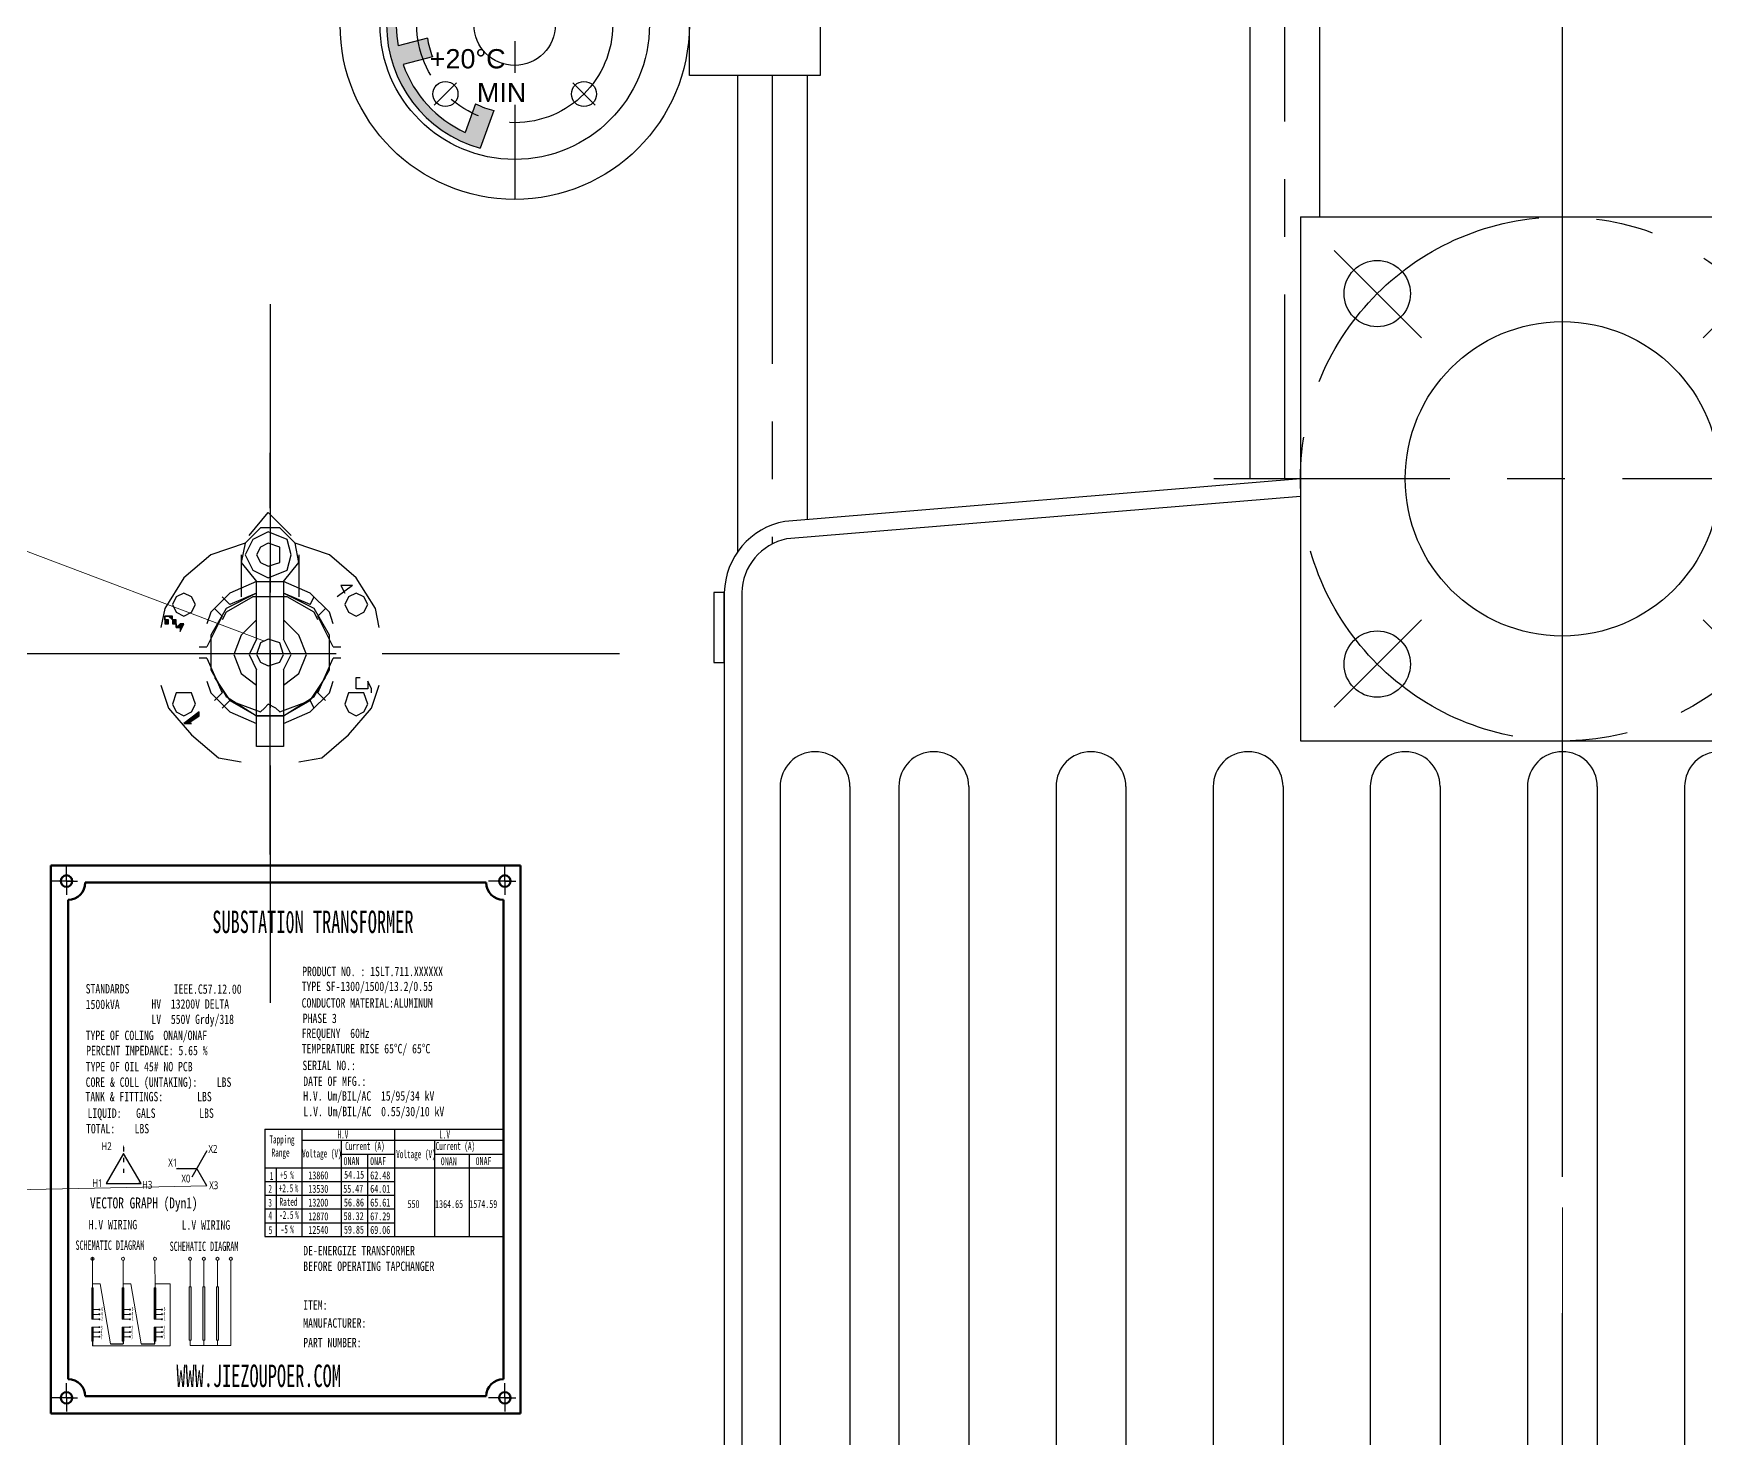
# Model space of a CAD drawing. Header units: millimetres. Extents: x 834 to 15818, y 1166 to 7882.
# Drawn here: x 3032.5 to 3511.3, y 6331 to 6733.2 of the extents above; entities that cross this region are included whole.
import ezdxf

# ---------------------------------------------------------------- set-up
doc = ezdxf.new("R2010")
doc.units = ezdxf.units.MM
doc.header["$LTSCALE"] = 13
for name, pattern in [('4 点画线', [9, 6.25, -1.25, 0.25, -1.25]), ('ACAD_ISO03W100', [1.18, 0.47, -0.71]), ('ACAD_ISO04W100', [30, 24, -3, 0, -3]), ('CENTER', [50.8, 31.75, -6.35, 6.35, -6.35]), ('CENTERX2', [101.6, 63.5, -12.7, 12.7, -12.7]), ('EB_DASHDOT', [39, 30, -3, 3, -3]), ('HIDDEN', [9.525, 6.35, -3.175])]:
    doc.linetypes.add(name, pattern=pattern)
doc.layers.get('0').update_dxf_attribs({"color": 1, "linetype": 'CENTER'})
for name, color, linetype in [('1', 4, 'Continuous'), ('2', 3, 'Continuous'), ('2细线层', 4, 'Continuous'), ('4', 2, 'HIDDEN'), ('HYJ1', 6, 'ACAD_ISO04W100'), ('HYJ3', 4, 'Continuous'), ('粗实线', 4, 'Continuous')]:
    doc.layers.add(name, color=color, linetype=linetype)
for name, color, linetype, lineweight in [('2-0.13', 3, 'Continuous', 13), ('CAXA1', 1, 'EB_DASHDOT', 25), ('标注、文本', 3, 'Continuous', 25), ('铁心', 3, 'Continuous', 0)]:
    doc.layers.add(name, color=color, linetype=linetype, lineweight=lineweight)
doc.styles.add('11', font='')
doc.styles.add('Note Text (ANSI)', font='arial.ttf')
doc.styles.get("Standard").update_dxf_attribs({"font": 'gbenor.shx', "bigfont": 'gbcbig.shx'})
doc.styles.add('宋体', font='', dxfattribs={"width": 0.6})
doc.styles.get('11').set_extended_font_data('FangSong_GB2312')
doc.styles.get('宋体').set_extended_font_data('Microsoft YaHei')
doc.dimstyles.new('丁晓菲', dxfattribs={"dimscale": 15, "dimtxt": 3.5, "dimasz": 2.5, "dimexe": 1.5, "dimexo": 0, "dimgap": 0.5, "dimtad": 1, "dimtoh": 1, "dimtxsty": 'Standard', "dimcen": 2.5, "dimclrd": 3, "dimclre": 3, "dimclrt": 2, "dimadec": 0, "dimazin": 0, "dimtfac": 1, "dimtmove": 0, "dimatfit": 2, "dimfxl": 1.5, "dimarcsym": 0})

# ---------------------------------------------------------------- blocks, each defined once
blk = doc.blocks.new('KG')
at = {"layer": '粗实线'}
h = blk.add_hatch(color=256, dxfattribs=at)
h.dxf.hatch_style = 2
h.paths.add_polyline_path([(108732.08, -179782.13), (108730.98, -179782.13), (108732.08, -179782.13), (108733.17, -179783.23), (108733.17, -179784.33), (108734.27, -179784.33), (108734.27, -179785.43), (108735.37, -179785.43), (108735.37, -179786.52), (108736.46, -179784.33), (108735.37, -179784.33), (108734.27, -179785.43), (108734.27, -179784.33), (108734.27, -179783.23), (108733.17, -179783.23), (108733.17, -179782.13)])
h = blk.add_hatch(color=256, dxfattribs=at)
h.dxf.hatch_style = 2
h.paths.add_polyline_path([(108730.98, -179782.13), (108730.98, -179783.23), (108730.98, -179784.33), (108732.08, -179784.33), (108732.08, -179783.23), (108730.98, -179783.23), (108730.98, -179782.13), (108732.08, -179782.13)])
h = blk.add_hatch(color=256, dxfattribs=at)
h.dxf.hatch_style = 2
h.paths.add_polyline_path([(108736.46, -179812.86), (108737.56, -179812.86), (108740.85, -179810.66), (108740.85, -179809.57)])
at = {"layer": '1', "color": 1, "linetype": 'CENTERX2', "lineweight": -3, "ltscale": 0.1}
for p, q in [((108761.21, -179692.84), (108761.21, -179892.84)), ((108661.21, -179792.84), (108861.21, -179792.84))]:
    blk.add_line(p, q, dxfattribs=at)
at = {"layer": '粗实线'}
for points in [[(108755.12, -179759.09), (108760.6, -179752.51), (108767.19, -179759.09)], [(108764.99, -179772.26), (108769.38, -179766.77), (108768.29, -179761.29), (108763.9, -179756.9), (108758.41, -179756.9), (108754.02, -179761.29), (108752.92, -179766.77), (108757.31, -179772.26)], [(108754.02, -179761.29), (108744.15, -179764.58), (108736.46, -179771.16), (108730.98, -179779.94), (108729.88, -179785.43)], [(108792.43, -179785.43), (108791.33, -179779.94), (108785.84, -179771.16), (108778.16, -179764.58), (108768.29, -179761.29)], [(108752.92, -179764.58), (108752.92, -179776.65)], [(108769.38, -179764.58), (108769.38, -179776.65)], [(108757.31, -179772.26), (108749.63, -179775.55), (108744.15, -179781.04), (108743.05, -179784.33)], [(108757.31, -179788.72), (108757.31, -179772.26), (108764.99, -179772.26), (108764.99, -179788.72)], [(108779.26, -179784.33), (108778.16, -179781.04), (108772.67, -179775.55), (108764.99, -179772.26)], [(108757.31, -179775.55), (108748.53, -179779.94), (108744.15, -179787.62), (108744.15, -179797.5), (108748.53, -179805.18), (108757.31, -179810.66), (108764.99, -179810.66), (108764.99, -179819.44), (108757.31, -179819.44), (108757.31, -179810.66)], [(108774.87, -179783.23), (108773.77, -179781.04), (108766.09, -179776.65), (108756.22, -179776.65), (108748.53, -179781.04), (108747.44, -179783.23)], [(108764.99, -179810.66), (108773.77, -179805.18), (108778.16, -179797.5), (108778.16, -179787.62), (108773.77, -179779.94), (108764.99, -179775.55)], [(108784.74, -179773.36), (108780.36, -179776.65)], [(108784.74, -179773.36), (108781.45, -179773.36), (108782.55, -179775.55)], [(108757.31, -179783.23), (108752.92, -179787.62), (108750.73, -179793.11), (108752.92, -179798.59), (108757.31, -179801.89)], [(108764.99, -179801.89), (108769.38, -179798.59), (108771.58, -179793.11), (108769.38, -179787.62), (108764.99, -179783.23)], [(108757.31, -179788.72), (108755.12, -179793.11), (108757.31, -179797.5)], [(108764.99, -179797.5), (108767.19, -179793.11), (108764.99, -179788.72)], [(108729.88, -179801.89), (108732.08, -179808.47), (108738.66, -179816.15), (108746.34, -179822.73), (108752.92, -179823.83)], [(108743.05, -179800.79), (108744.15, -179804.08), (108749.63, -179809.57), (108757.31, -179812.86)], [(108745.24, -179799.69), (108749.63, -179806.27), (108758.41, -179809.57)], [(108764.99, -179797.5), (108764.99, -179810.66), (108757.31, -179810.66), (108757.31, -179797.5)], [(108763.9, -179809.57), (108772.67, -179806.27), (108777.06, -179799.69)], [(108764.99, -179812.86), (108772.67, -179809.57), (108778.16, -179804.08), (108779.26, -179800.79)], [(108769.38, -179823.83), (108775.97, -179822.73), (108783.65, -179816.15), (108790.23, -179808.47), (108792.43, -179801.89)], [(108790.23, -179804.08), (108790.23, -179802.98), (108789.13, -179800.79), (108789.13, -179801.89), (108789.13, -179802.98), (108788.04, -179802.98), (108786.94, -179802.98), (108785.84, -179802.98), (108785.84, -179801.89), (108785.84, -179800.79), (108785.84, -179799.69), (108786.94, -179799.69)], [(108763.9, -179809.57), (108762.8, -179808.47), (108760.6, -179807.37), (108759.51, -179808.47), (108758.41, -179809.57)], [(108763.9, -179809.57), (108762.8, -179808.47), (108760.6, -179807.37), (108759.51, -179808.47), (108758.41, -179809.57)]]:
    blk.add_lwpolyline(points, dxfattribs=at)
for points in [[(108767.19, -179764.58), (108766.09, -179760.19), (108760.6, -179757.99), (108756.22, -179760.19), (108754.02, -179764.58), (108756.22, -179768.97), (108760.6, -179771.16), (108766.09, -179768.97)], [(108763.9, -179764.58), (108763.9, -179762.38), (108760.6, -179761.29), (108758.41, -179762.38), (108757.31, -179764.58), (108758.41, -179766.77), (108760.6, -179767.87), (108763.9, -179766.77)], [(108739.76, -179778.84), (108738.66, -179776.65), (108736.46, -179775.55), (108734.27, -179776.65), (108733.17, -179778.84), (108734.27, -179781.04), (108736.46, -179782.13), (108738.66, -179781.04)], [(108789.13, -179778.84), (108788.04, -179776.65), (108785.84, -179775.55), (108783.65, -179776.65), (108782.55, -179778.84), (108783.65, -179781.04), (108785.84, -179782.13), (108788.04, -179781.04)], [(108732.08, -179782.13), (108730.98, -179782.13), (108732.08, -179782.13), (108733.17, -179783.23), (108733.17, -179784.33), (108734.27, -179784.33), (108734.27, -179785.43), (108735.37, -179785.43), (108735.37, -179786.52), (108736.46, -179784.33), (108735.37, -179784.33), (108734.27, -179785.43), (108734.27, -179784.33), (108734.27, -179783.23), (108733.17, -179783.23), (108733.17, -179782.13)], [(108730.98, -179782.13), (108730.98, -179783.23), (108730.98, -179784.33), (108732.08, -179784.33), (108732.08, -179783.23), (108730.98, -179783.23), (108730.98, -179782.13), (108732.08, -179782.13)], [(108764.99, -179793.11), (108763.9, -179789.82), (108760.6, -179788.72), (108758.41, -179789.82), (108757.31, -179793.11), (108758.41, -179795.3), (108760.6, -179796.4), (108763.9, -179795.3)], [(108739.76, -179807.37), (108738.66, -179804.08), (108736.46, -179804.08), (108734.27, -179804.08), (108733.17, -179807.37), (108734.27, -179809.57), (108736.46, -179810.66), (108738.66, -179809.57)], [(108789.13, -179807.37), (108788.04, -179804.08), (108785.84, -179804.08), (108783.65, -179804.08), (108782.55, -179807.37), (108783.65, -179809.57), (108785.84, -179810.66), (108788.04, -179809.57)], [(108736.46, -179812.86), (108737.56, -179812.86), (108740.85, -179810.66), (108740.85, -179809.57)], [(108737.56, -179812.86), (108738.66, -179812.86)]]:
    blk.add_lwpolyline(points, close=True, dxfattribs=at)
for points in [[(108747.44, -179776.65), (108747.44, -179776.65), (108749.63, -179778.84), (108749.63, -179778.84)], [(108757.31, -179775.55), (108757.31, -179775.55), (108749.63, -179778.84), (108749.63, -179778.84)], [(108772.67, -179778.84), (108772.67, -179778.84), (108764.99, -179775.55), (108764.99, -179775.55)], [(108772.67, -179778.84), (108772.67, -179778.84), (108773.77, -179776.65), (108773.77, -179776.65)], [(108747.44, -179782.13), (108747.44, -179782.13), (108743.05, -179790.91), (108743.05, -179790.91)], [(108747.44, -179782.13), (108747.44, -179782.13), (108745.24, -179779.94), (108745.24, -179779.94)], [(108777.06, -179779.94), (108777.06, -179779.94), (108774.87, -179782.13), (108774.87, -179782.13)], [(108779.26, -179790.91), (108779.26, -179790.91), (108774.87, -179782.13), (108774.87, -179782.13)], [(108740.85, -179790.91), (108740.85, -179790.91), (108743.05, -179790.91), (108743.05, -179790.91)], [(108779.26, -179790.91), (108779.26, -179790.91), (108781.45, -179790.91), (108781.45, -179790.91)], [(108743.05, -179794.2), (108743.05, -179794.2), (108740.85, -179794.2), (108740.85, -179794.2)], [(108743.05, -179794.2), (108743.05, -179794.2), (108747.44, -179804.08), (108747.44, -179804.08)], [(108774.87, -179804.08), (108774.87, -179804.08), (108779.26, -179794.2), (108779.26, -179794.2)], [(108781.45, -179794.2), (108781.45, -179794.2), (108779.26, -179794.2), (108779.26, -179794.2)], [(108745.24, -179806.27), (108745.24, -179806.27), (108747.44, -179804.08), (108747.44, -179804.08)], [(108749.63, -179806.27), (108749.63, -179806.27), (108747.44, -179808.47), (108747.44, -179808.47)], [(108749.63, -179806.27), (108749.63, -179806.27), (108757.31, -179810.66), (108757.31, -179810.66)], [(108764.99, -179810.66), (108764.99, -179810.66), (108772.67, -179806.27), (108772.67, -179806.27)], [(108773.77, -179808.47), (108773.77, -179808.47), (108772.67, -179806.27), (108772.67, -179806.27)], [(108774.87, -179804.08), (108774.87, -179804.08), (108777.06, -179806.27), (108777.06, -179806.27)]]:
    blk.add_open_spline(points, degree=3, dxfattribs=at)
blk = doc.blocks.new('12584251')
for p, q in [((84533.15, -183664.3), (84508.09, -183639.25)), ((84613.83, -183664.3), (84638.89, -183639.25)), ((84533.15, -183744.99), (84508.09, -183770.04)), ((84613.83, -183744.99), (84638.89, -183770.04))]:
    blk.add_line(p, q)
at = {"layer": '1'}
for p, q in [((84498.49, -183629.64), (84648.49, -183629.64)), ((84498.49, -183629.64), (84498.49, -183779.64)), ((84498.49, -183704.64), (84350.87, -183716.84)), ((84498.49, -183709.69), (84351.36, -183721.81)), ((84333.49, -183737.18), (84333.49, -184411.44)), ((84338.49, -183737.21), (84338.49, -184411.44)), ((84498.49, -183779.64), (84648.49, -183779.64)), ((84349.49, -183792.74), (84349.49, -184411.44)), ((84369.49, -183792.74), (84369.49, -184411.44)), ((84383.49, -183792.74), (84383.49, -184411.44)), ((84403.49, -183792.74), (84403.49, -184411.44)), ((84428.49, -183792.74), (84428.49, -184411.44)), ((84448.49, -183792.74), (84448.49, -184411.44)), ((84473.49, -183792.74), (84473.49, -184411.44)), ((84493.49, -183792.74), (84493.49, -184411.44)), ((84518.49, -183792.74), (84518.49, -184411.44)), ((84538.49, -183792.74), (84538.49, -184411.44)), ((84563.49, -183792.74), (84563.49, -184411.44)), ((84583.49, -183792.74), (84583.49, -184411.44)), ((84608.49, -183792.74), (84608.49, -184411.44))]:
    blk.add_line(p, q, dxfattribs=at)
at = {"layer": '1', "color": 1, "linetype": 'CENTERX2', "lineweight": -3, "ltscale": 0.1}
blk.add_line((84673.29, -183704.64), (84473.69, -183704.64), dxfattribs=at)
at = {"layer": '1'}
blk.add_lwpolyline([(84333.49, -183737.18), (84330.49, -183737.18), (84330.49, -183757.18), (84333.49, -183757.18)], close=True, dxfattribs=at)
at = {"layer": '1', "color": 1, "linetype": 'CENTERX2', "lineweight": -3, "ltscale": 0.1}
blk.add_circle((84573.49, -183704.64), 75, dxfattribs=at)
at = {"layer": '1'}
for centre, radius in [((84520.46, -183651.61), 9.5), ((84573.49, -183704.64), 45), ((84520.46, -183757.68), 9.5)]:
    blk.add_circle(centre, radius, dxfattribs=at)
for centre, radius, start, end in [((84354.63, -183737.64), 21.14, 100.2226, 178.8366), ((84354.68, -183737.66), 16.2, 101.8342, 178.417), ((84359.49, -183792.74), 10, 0, 180), ((84393.49, -183792.74), 10, 0, 180), ((84438.49, -183792.74), 10, 0, 180), ((84483.49, -183792.74), 10, 0, 180), ((84528.49, -183792.74), 10, 0, 180), ((84573.49, -183792.74), 10, 0, 180), ((84618.49, -183792.74), 10, 0, 180)]:
    blk.add_arc(centre, radius, start, end, dxfattribs=at)
at = {"layer": 'CAXA1', "color": 1}
blk.add_line((84573.49, -184411.44), (84573.49, -183579.64), dxfattribs=at)
blk = doc.blocks.new('fgffg')
blk.add_hatch(color=256).paths.add_polyline_path([(26283.31, -83546.9, -0.054749), (26292.71, -83543.48), (26285.61, -83523.98, 0.757864), (26285.61, -83651.96), (26292.71, -83632.46, -0.054749), (26283.31, -83629.04), (26277.93, -83643.83, -0.201943), (26245.7, -83608.66), (26260.9, -83604.58, -0.054749), (26258.31, -83594.93), (26243.11, -83599, -0.342707), (26277.93, -83532.12)])
for p, q in [((26292.71, -83543.48), (26285.61, -83523.98)), ((26283.31, -83546.9), (26277.93, -83532.12)), ((26258.31, -83594.93), (26243.11, -83599)), ((26260.9, -83604.58), (26245.7, -83608.66)), ((26283.31, -83629.04), (26277.93, -83643.83)), ((26292.71, -83632.46), (26285.61, -83651.96))]:
    blk.add_line(p, q)
for radius, start, end in [(66.46, 105.68564, 254.31436), (61.46, 114.66607, 190.33393), (45.8, 103.73251, 116.26749), (45.8, 188.73251, 201.26749), (61.46, 199.66607, 245.33393), (45.8, 243.73251, 256.26749)]:
    blk.add_arc((26303.58, -83587.97), radius, start, end)
blk = doc.blocks.new('A$C6F763E90')
at = {"layer": '1', "color": 1, "linetype": 'CENTERX2', "lineweight": -3, "ltscale": 0.1}
for p, q in [((90.55, 181.1), (90.55, 0)), ((48.82, 132.28), (60.44, 120.66)), ((132.28, 132.28), (120.66, 120.66)), ((0, 90.55), (181.1, 90.55)), ((48.82, 48.82), (60.44, 60.44)), ((132.28, 48.82), (120.66, 60.44))]:
    blk.add_line(p, q, dxfattribs=at)
blk.add_circle((90.55, 90.55), 50.8, dxfattribs=at)
at = {"layer": '2细线层'}
for centre, radius in [((90.55, 90.55), 90.55), ((90.55, 90.55), 69.85), ((54.63, 126.47), 6.5), ((126.47, 126.47), 6.5), ((90.55, 90.55), 21.1), ((54.63, 54.63), 6.5), ((126.47, 54.63), 6.5)]:
    blk.add_circle(centre, radius, dxfattribs=at)
blk.add_blockref('fgffg', (-26213.03, 83678.52), dxfattribs=at)
at = {"layer": '2细线层', "style": 'Note Text (ANSI)'}
for s, p in [('MAX', (64.32, 121.01)), ('+20%%DC', (46.49, 67.91)), ('MIN', (70.94, 50.41))]:
    blk.add_text(s, height=10, dxfattribs=at).set_placement(p)
blk = doc.blocks.new('*D795')
at = {"layer": 'Defpoints', "color": 0, "transparency": 16777216}
for p in [(3470.35, 7145.94), (3470.35, 6902.7), (2156.36, 6194.25)]:
    blk.add_point(p, dxfattribs=at)
at = {"layer": '标注、文本', "color": 3, "lineweight": -2, "transparency": 16777216}
for p, q in [((2156.36, 6194.25), (2156.36, 7168.44)), ((3470.35, 6902.7), (3470.35, 7168.44)), ((2193.86, 7145.94), (3432.85, 7145.94))]:
    blk.add_line(p, q, dxfattribs=at)
at = {"layer": '标注、文本', "color": 3, "transparency": 16777216}
for points in [[(2193.86, 7152.19), (2193.86, 7139.69), (2156.36, 7145.94)], [(3432.85, 7152.19), (3432.85, 7139.69), (3470.35, 7145.94)]]:
    blk.add_solid(points, dxfattribs=at)
at = {"layer": '标注、文本', "color": 2, "transparency": 16777216, "insert": (2813.35, 7179.69), "char_height": 52.5, "attachment_point": 5, "bg_fill": 3, "box_fill_scale": 1.1, "bg_fill_color": 256, "bg_fill_true_color": 13158600, "bg_fill_transparency": 0}
blk.add_mtext('1314', dxfattribs=at)
blk = doc.blocks.new('*D796')
at = {"layer": 'Defpoints', "color": 0, "transparency": 16777216}
for p in [(4781.35, 7239.3), (2156.36, 6194.25), (4781.35, 6193.8)]:
    blk.add_point(p, dxfattribs=at)
at = {"layer": '标注、文本', "color": 3, "lineweight": -2, "transparency": 16777216}
for p, q in [((2156.36, 6194.25), (2156.36, 7261.8)), ((4781.35, 6193.8), (4781.35, 7261.8)), ((2193.86, 7239.3), (4743.85, 7239.3))]:
    blk.add_line(p, q, dxfattribs=at)
at = {"layer": '标注、文本', "color": 3, "transparency": 16777216}
for points in [[(2193.86, 7245.55), (2193.86, 7233.05), (2156.36, 7239.3)], [(4743.85, 7245.55), (4743.85, 7233.05), (4781.35, 7239.3)]]:
    blk.add_solid(points, dxfattribs=at)
at = {"layer": '标注、文本', "color": 2, "transparency": 16777216, "insert": (3468.85, 7273.05), "char_height": 52.5, "attachment_point": 5, "bg_fill": 3, "box_fill_scale": 1.1, "bg_fill_color": 256, "bg_fill_true_color": 13158600, "bg_fill_transparency": 0}
blk.add_mtext('2625', dxfattribs=at)
blk = doc.blocks.new('*D816')
at = {"layer": 'Defpoints', "color": 0, "transparency": 16777216}
for p in [(3470.35, 7063.34), (3470.35, 6530.7), (2539.81, 6522.44)]:
    blk.add_point(p, dxfattribs=at)
at = {"layer": '标注、文本', "color": 3, "lineweight": -2, "transparency": 16777216}
for p, q in [((2539.81, 6522.44), (2539.81, 7085.84)), ((3470.35, 6530.7), (3470.35, 7085.84)), ((2577.31, 7063.34), (3432.85, 7063.34))]:
    blk.add_line(p, q, dxfattribs=at)
at = {"layer": '标注、文本', "color": 3, "transparency": 16777216}
for points in [[(2577.31, 7069.59), (2577.31, 7057.09), (2539.81, 7063.34)], [(3432.85, 7069.59), (3432.85, 7057.09), (3470.35, 7063.34)]]:
    blk.add_solid(points, dxfattribs=at)
at = {"layer": '标注、文本', "color": 2, "transparency": 16777216, "insert": (3005.08, 7097.09), "char_height": 52.5, "attachment_point": 5, "bg_fill": 3, "box_fill_scale": 1.1, "bg_fill_color": 256, "bg_fill_true_color": 13158600, "bg_fill_transparency": 0}
blk.add_mtext('930', dxfattribs=at)
blk = doc.blocks.new('*D817')
at = {"layer": 'Defpoints', "color": 0, "transparency": 16777216}
for p in [(4538.85, 7063.34), (3470.35, 6902.7), (4538.85, 6555.72)]:
    blk.add_point(p, dxfattribs=at)
at = {"layer": '标注、文本', "color": 3, "lineweight": -2, "transparency": 16777216}
for p, q in [((3470.35, 6902.7), (3470.35, 7085.84)), ((4538.85, 6555.72), (4538.85, 7085.84)), ((3507.85, 7063.34), (4501.35, 7063.34))]:
    blk.add_line(p, q, dxfattribs=at)
at = {"layer": '标注、文本', "color": 3, "transparency": 16777216}
for points in [[(3507.85, 7069.59), (3507.85, 7057.09), (3470.35, 7063.34)], [(4501.35, 7069.59), (4501.35, 7057.09), (4538.85, 7063.34)]]:
    blk.add_solid(points, dxfattribs=at)
at = {"layer": '标注、文本', "color": 2, "transparency": 16777216, "insert": (4004.6, 7097.09), "char_height": 52.5, "attachment_point": 5, "bg_fill": 3, "box_fill_scale": 1.1, "bg_fill_color": 256, "bg_fill_true_color": 13158600, "bg_fill_transparency": 0}
blk.add_mtext('1070', dxfattribs=at)

msp = doc.modelspace()

# ---------------------------------------------------------------- linework, layer by layer
at = {"layer": '1', "color": 1, "linetype": 'CENTERX2', "lineweight": -3, "ltscale": 0.1}
for p, q in [((3390.803, 6790.587), (3390.803, 6605.705)), ((3244.103, 6721.205), (3244.103, 6587.073)), ((3100.353, 6498.215), (3100.353, 6613.195)), ((3036.716, 6555.705), (3158.36, 6555.705))]:
    msp.add_line(p, q, dxfattribs=at)
at = {"layer": '标注、文本', "color": 1, "linetype": '4 点画线', "lineweight": 18}
msp.add_line((3470.353, 7099.129), (3470.353, 5229.489), dxfattribs=at)
at = {"layer": '粗实线', "ltscale": 8}
for p, q in [((3380.803, 6790.587), (3380.803, 6605.705)), ((3400.803, 6790.587), (3400.803, 6680.705)), ((3234.103, 6721.205), (3234.103, 6584.732)), ((3254.103, 6721.205), (3254.103, 6594.036))]:
    msp.add_line(p, q, dxfattribs=at)
msp.add_lwpolyline([(3220.353, 6750.205), (3257.853, 6750.205), (3257.853, 6721.205), (3220.353, 6721.205)], close=True, dxfattribs=at)

# ---------------------------------------------------------------- block references
at = {"layer": '标注、文本', "xscale": 0.5521811154059313, "yscale": 0.5521811154059313, "zscale": 0.5521811154059313}
msp.add_blockref('A$C6F763E90', (3120.353, 6685.705), dxfattribs=at)
at = {"layer": '标注、文本', "color": 0}
msp.add_blockref('12584251', (-81103.137, 190310.349), dxfattribs=at)
at = {"layer": '标注、文本'}
msp.add_blockref('KG', (-105660.853, 186348.542), dxfattribs=at)

# ---------------------------------------------------------------- next in the draw order: dimensions: what is measured, and where the dimension line sits
at = {"layer": '标注、文本', "color": 0}
dim = msp.add_linear_dim(base=(3470.353, 7145.944), p1=(2156.356, 6194.253), p2=(3470.353, 6902.705), dimstyle='丁晓菲', override={"dimtfill": 1, "dimarcsym": 1}, dxfattribs=at)
dim.commit()
dim.dimension.update_dxf_attribs({"geometry": '*D795', "text_midpoint": (2813.354, 7179.694)})

# ---------------------------------------------------------------- next in the draw order: dimensions: what is measured, and where the dimension line sits
dim = msp.add_linear_dim(base=(4781.353, 7239.3), p1=(2156.356, 6194.253), p2=(4781.353, 6193.796), dimstyle='丁晓菲', override={"dimtfill": 1, "dimarcsym": 1}, dxfattribs=at)
dim.commit()
dim.dimension.update_dxf_attribs({"geometry": '*D796', "text_midpoint": (3468.854, 7273.05)})

# ---------------------------------------------------------------- next in the draw order: hatches: boundary and pattern name
at = {"layer": '铁心'}
h = msp.add_hatch(color=256, dxfattribs=at)
h.dxf.hatch_style = 1
h.paths.add_polyline_path([(3049.664, 6374.12), (3049.238, 6374.12), (3049.664, 6371.629)])
h.paths.add_polyline_path([(3049.238, 6374.12), (3049.664, 6371.629), (3049.238, 6371.629)])
h = msp.add_hatch(color=256, dxfattribs=at)
h.dxf.hatch_style = 1
h.paths.add_polyline_path([(3058.401, 6374.12), (3057.976, 6374.12), (3058.401, 6371.629)])
h.paths.add_polyline_path([(3057.976, 6374.12), (3058.401, 6371.629), (3057.976, 6371.629)])
h = msp.add_hatch(color=256, dxfattribs=at)
h.dxf.hatch_style = 1
h.paths.add_polyline_path([(3067.568, 6374.12), (3067.142, 6374.12), (3067.568, 6371.629)])
h.paths.add_polyline_path([(3067.142, 6374.12), (3067.568, 6371.629), (3067.142, 6371.629)])
h = msp.add_hatch(color=256, dxfattribs=at)
h.dxf.hatch_style = 1
h.paths.add_polyline_path([(3077.677, 6374.369), (3077.118, 6374.369), (3077.118, 6359.141), (3077.677, 6359.141)])
h = msp.add_hatch(color=256, dxfattribs=at)
h.dxf.hatch_style = 1
h.paths.add_polyline_path([(3081.614, 6374.369), (3081.055, 6374.369), (3081.055, 6359.141), (3081.614, 6359.141)])
h = msp.add_hatch(color=256, dxfattribs=at)
h.dxf.hatch_style = 1
h.paths.add_polyline_path([(3085.525, 6374.369), (3084.966, 6374.369), (3084.966, 6359.141), (3085.525, 6359.141)])
h = msp.add_hatch(color=256, dxfattribs=at)
h.dxf.hatch_style = 1
h.paths.add_polyline_path([(3049.664, 6371.629), (3049.238, 6371.629), (3049.664, 6369.139)])
h.paths.add_polyline_path([(3049.238, 6371.629), (3049.664, 6369.139), (3049.238, 6369.139)])
h = msp.add_hatch(color=256, dxfattribs=at)
h.dxf.hatch_style = 1
h.paths.add_polyline_path([(3049.664, 6369.118), (3049.238, 6369.118), (3049.664, 6365.116)])
h.paths.add_polyline_path([(3049.238, 6369.118), (3049.664, 6365.116), (3049.238, 6365.116)])
h = msp.add_hatch(color=256, dxfattribs=at)
h.dxf.hatch_style = 1
h.paths.add_polyline_path([(3049.558, 6369.118), (3049.345, 6369.118), (3049.558, 6365.116)])
h.paths.add_polyline_path([(3049.345, 6369.118), (3049.558, 6365.116), (3049.345, 6365.116)])
h = msp.add_hatch(color=256, dxfattribs=at)
h.dxf.hatch_style = 1
h.paths.add_polyline_path([(3058.401, 6371.629), (3057.976, 6371.629), (3058.401, 6369.139)])
h.paths.add_polyline_path([(3057.976, 6371.629), (3058.401, 6369.139), (3057.976, 6369.139)])
h = msp.add_hatch(color=256, dxfattribs=at)
h.dxf.hatch_style = 1
h.paths.add_polyline_path([(3058.412, 6369.118), (3057.986, 6369.118), (3058.412, 6365.116)])
h.paths.add_polyline_path([(3057.986, 6369.118), (3058.412, 6365.116), (3057.986, 6365.116)])
h = msp.add_hatch(color=256, dxfattribs=at)
h.dxf.hatch_style = 1
h.paths.add_polyline_path([(3058.306, 6369.118), (3058.093, 6369.118), (3058.306, 6365.116)])
h.paths.add_polyline_path([(3058.093, 6369.118), (3058.306, 6365.116), (3058.093, 6365.116)])
h = msp.add_hatch(color=256, dxfattribs=at)
h.dxf.hatch_style = 1
h.paths.add_polyline_path([(3067.557, 6369.118), (3067.132, 6369.118), (3067.557, 6365.116)])
h.paths.add_polyline_path([(3067.132, 6369.118), (3067.557, 6365.116), (3067.132, 6365.116)])
h = msp.add_hatch(color=256, dxfattribs=at)
h.dxf.hatch_style = 1
h.paths.add_polyline_path([(3067.568, 6371.629), (3067.142, 6371.629), (3067.568, 6369.139)])
h.paths.add_polyline_path([(3067.142, 6371.629), (3067.568, 6369.139), (3067.142, 6369.139)])
h = msp.add_hatch(color=256, dxfattribs=at)
h.dxf.hatch_style = 1
h.paths.add_polyline_path([(3067.451, 6369.118), (3067.238, 6369.118), (3067.451, 6365.116)])
h.paths.add_polyline_path([(3067.238, 6369.118), (3067.451, 6365.116), (3067.238, 6365.116)])
h = msp.add_hatch(color=256, dxfattribs=at)
h.dxf.hatch_style = 1
h.paths.add_polyline_path([(3049.664, 6362.881), (3049.238, 6362.881), (3049.664, 6358.88)])
h.paths.add_polyline_path([(3049.238, 6362.881), (3049.664, 6358.88), (3049.238, 6358.88)])
h = msp.add_hatch(color=256, dxfattribs=at)
h.dxf.hatch_style = 1
h.paths.add_polyline_path([(3049.558, 6362.881), (3049.345, 6362.881), (3049.558, 6358.88)])
h.paths.add_polyline_path([(3049.345, 6362.881), (3049.558, 6358.88), (3049.345, 6358.88)])
h = msp.add_hatch(color=256, dxfattribs=at)
h.dxf.hatch_style = 1
h.paths.add_polyline_path([(3058.412, 6362.881), (3057.986, 6362.881), (3058.412, 6358.88)])
h.paths.add_polyline_path([(3057.986, 6362.881), (3058.412, 6358.88), (3057.986, 6358.88)])
h = msp.add_hatch(color=256, dxfattribs=at)
h.dxf.hatch_style = 1
h.paths.add_polyline_path([(3058.306, 6362.881), (3058.093, 6362.881), (3058.306, 6358.88)])
h.paths.add_polyline_path([(3058.093, 6362.881), (3058.306, 6358.88), (3058.093, 6358.88)])
h = msp.add_hatch(color=256, dxfattribs=at)
h.dxf.hatch_style = 1
h.paths.add_polyline_path([(3067.557, 6362.881), (3067.132, 6362.881), (3067.557, 6358.88)])
h.paths.add_polyline_path([(3067.132, 6362.881), (3067.557, 6358.88), (3067.132, 6358.88)])
h = msp.add_hatch(color=256, dxfattribs=at)
h.dxf.hatch_style = 1
h.paths.add_polyline_path([(3067.451, 6362.881), (3067.238, 6362.881), (3067.451, 6358.88)])
h.paths.add_polyline_path([(3067.238, 6362.881), (3067.451, 6358.88), (3067.238, 6358.88)])

# ---------------------------------------------------------------- next in the draw order: linework, layer by layer
at = {"layer": '2'}
msp.add_lwpolyline([(3058.356, 6412.613), (3053.371, 6403.978), (3063.341, 6403.978)], close=True, dxfattribs=at)
for points in [[(3058.356, 6415.063, 0, 0.345, 0), (3058.356, 6414.372, 0.345, 0.345, 0)], [(3058.356, 6412.613, 0, 0.345, 0), (3058.701, 6412.015, 0.345, 0.345, 0)], [(3082.184, 6413.313, 0, 0.345, 0), (3081.839, 6412.715, 0.345, 0.345, 0)], [(3073.549, 6408.328, 0, 0.345, 0), (3074.24, 6408.328, 0.345, 0.345, 0)], [(3053.371, 6403.978, 0, 0.345, 0), (3053.716, 6404.577, 0.345, 0.345, 0)], [(3082.184, 6403.343, 0, 0.345, 0), (3081.839, 6403.941, 0.345, 0.345, 0)]]:
    msp.add_lwpolyline(points, format="xyseb", dxfattribs=at)
at = {"layer": '2', "linetype": 'ACAD_ISO03W100', "ltscale": 0.2}
msp.add_lwpolyline([(3058.356, 6414.372), (3058.356, 6406.857)], dxfattribs=at)
at = {"layer": '2'}
for points in [[(3082.184, 6413.313), (3077.867, 6405.835)], [(3073.549, 6408.328), (3079.306, 6408.328)], [(3082.184, 6403.343), (3079.306, 6408.328)]]:
    msp.add_lwpolyline(points, dxfattribs=at)
at = {"layer": '2', "linetype": 'Continuous'}
msp.add_lwpolyline([(3063.341, 6403.978), (3062.651, 6403.978)], dxfattribs=at)
at = {"layer": '2-0.13'}
for p, q in [((3145.85, 6416.433), (3157.164, 6416.433)), ((3089.065, 6381.985), (3089.065, 6357.619)), ((3089.065, 6357.619), (3077.398, 6357.619))]:
    msp.add_line(p, q, dxfattribs=at)
for centre in [(3049.451, 6382.432), (3058.199, 6382.432), (3067.344, 6382.432), (3077.398, 6382.432), (3081.335, 6382.432), (3085.245, 6382.432), (3089.065, 6382.432)]:
    msp.add_circle(centre, 0.447, dxfattribs=at)
at = {"layer": 'HYJ1', "color": 1, "linetype": 'CENTERX2'}
for p, q in [((3042.022, 6490.573), (3042.022, 6494.733)), ((3167.535, 6490.573), (3167.535, 6494.733)), ((3042.022, 6490.573), (3037.323, 6490.573)), ((3043.662, 6490.573), (3042.022, 6490.573)), ((3042.022, 6490.573), (3045.155, 6490.573)), ((3042.022, 6490.573), (3042.022, 6486.629)), ((3042.022, 6490.573), (3042.022, 6488.933)), ((3167.535, 6490.573), (3162.835, 6490.573)), ((3169.175, 6490.573), (3167.535, 6490.573)), ((3167.535, 6490.573), (3170.667, 6490.573)), ((3167.535, 6490.573), (3167.535, 6486.629)), ((3167.535, 6490.573), (3167.535, 6488.933)), ((3042.022, 6342.648), (3042.022, 6346.808)), ((3167.535, 6342.648), (3167.535, 6346.808)), ((3042.022, 6342.648), (3037.323, 6342.648)), ((3043.662, 6342.648), (3042.022, 6342.648)), ((3042.022, 6342.648), (3045.155, 6342.648)), ((3042.022, 6342.648), (3042.022, 6338.704)), ((3042.022, 6342.648), (3042.022, 6341.008)), ((3167.535, 6342.648), (3162.835, 6342.648)), ((3169.175, 6342.648), (3167.535, 6342.648)), ((3167.535, 6342.648), (3170.667, 6342.648)), ((3167.535, 6342.648), (3167.535, 6338.704)), ((3167.535, 6342.648), (3167.535, 6341.008))]:
    msp.add_line(p, q, dxfattribs=at)
at = {"layer": 'HYJ3', "linetype": 'ByBlock', "lineweight": 50}
for p, q in [((3172.017, 6495.053), (3037.542, 6495.053)), ((3037.542, 6495.053), (3037.542, 6338.161)), ((3172.017, 6338.161), (3172.017, 6495.053)), ((3162.177, 6490.134), (3047.381, 6490.134)), ((3042.462, 6485.214), (3042.462, 6348)), ((3167.097, 6348), (3167.097, 6485.214)), ((3047.381, 6343.08), (3162.177, 6343.08)), ((3172.017, 6338.161), (3037.542, 6338.161))]:
    msp.add_line(p, q, dxfattribs=at)
for centre in [(3042.022, 6490.573), (3167.535, 6490.573), (3042.022, 6342.648), (3167.535, 6342.648)]:
    msp.add_circle(centre, 1.64, dxfattribs=at)
for centre, start, end in [((3042.462, 6490.134), 270, 0), ((3167.097, 6490.134), 180, 270), ((3042.462, 6343.08), 0, 90), ((3167.097, 6343.08), 90, 180)]:
    msp.add_arc(centre, 4.92, start, end, dxfattribs=at)
at = {"layer": '标注、文本', "color": 0}
for p, q in [((3098.778, 6419.583), (3098.778, 6388.856)), ((3098.778, 6419.583), (3098.778, 6388.856)), ((3098.778, 6419.583), (3167.097, 6419.583)), ((3109.348, 6419.583), (3109.348, 6388.856)), ((3109.348, 6416.433), (3136.35, 6416.433)), ((3120.607, 6416.433), (3120.607, 6388.856)), ((3135.929, 6419.583), (3135.929, 6388.856)), ((3136.35, 6416.433), (3167.097, 6416.433)), ((3147.344, 6416.433), (3147.344, 6388.856)), ((3167.097, 6419.583), (3167.097, 6388.856)), ((3120.607, 6412.424), (3135.929, 6412.424)), ((3147.344, 6412.424), (3167.097, 6412.424)), ((3157.303, 6412.424), (3157.303, 6388.856)), ((3098.778, 6408.496), (3167.097, 6408.496)), ((3102.029, 6408.496), (3102.029, 6388.856)), ((3098.778, 6404.568), (3135.929, 6404.568)), ((3098.778, 6400.64), (3135.929, 6400.64)), ((3098.778, 6396.712), (3135.929, 6396.712)), ((3098.778, 6392.784), (3135.929, 6392.784)), ((3098.778, 6388.856), (3167.097, 6388.856))]:
    msp.add_line(p, q, dxfattribs=at)
at = {"layer": '标注、文本'}
for p, q in [((3128.215, 6412.424), (3128.215, 6388.856)), ((3049.451, 6358.88), (3049.451, 6357.496)), ((3058.199, 6358.864), (3058.199, 6358.104)), ((3067.344, 6358.104), (3067.344, 6358.88)), ((3054.617, 6358.104), (3058.199, 6358.104)), ((3063.365, 6358.104), (3067.344, 6358.104))]:
    msp.add_line(p, q, dxfattribs=at)
at = {"layer": '铁心'}
for p, q in [((3082.184, 6403.343), (1866.574, 6378.538)), ((3077.398, 6381.985), (3077.398, 6374.369)), ((3081.335, 6381.985), (3081.335, 6374.369)), ((3085.245, 6381.985), (3085.245, 6374.369)), ((3077.398, 6357.619), (3077.398, 6359.141)), ((3081.335, 6357.619), (3081.335, 6359.141)), ((3085.245, 6357.619), (3085.245, 6359.141))]:
    msp.add_line(p, q, dxfattribs=at)
for points in [[(3049.451, 6374.12), (3049.451, 6382.773)], [(3058.188, 6374.12), (3058.199, 6381.985)], [(3067.38, 6374.12), (3067.344, 6381.985)], [(3049.664, 6374.12), (3049.238, 6374.12), (3049.664, 6371.629), (3049.664, 6374.12)], [(3058.199, 6358.104), (3054.617, 6358.104), (3051.647, 6375.231), (3049.451, 6375.231)], [(3058.401, 6374.12), (3057.976, 6374.12), (3058.401, 6371.629), (3058.401, 6374.12)], [(3067.344, 6358.104), (3063.365, 6358.104), (3060.395, 6375.231), (3058.199, 6375.231)], [(3067.568, 6374.12), (3067.142, 6374.12), (3067.568, 6371.629), (3067.568, 6374.12)], [(3067.344, 6375.231), (3071.649, 6375.231), (3071.649, 6357.496)], [(3049.664, 6371.629), (3049.238, 6371.629), (3049.664, 6369.139), (3049.664, 6371.629)], [(3049.664, 6369.118), (3049.238, 6369.118), (3049.664, 6365.116), (3049.664, 6369.118)], [(3049.558, 6369.118), (3049.345, 6369.118), (3049.558, 6365.116), (3049.558, 6369.118)], [(3049.451, 6369.118), (3049.451, 6365.116)], [(3058.401, 6371.629), (3057.976, 6371.629), (3058.401, 6369.139), (3058.401, 6371.629)], [(3058.412, 6369.118), (3057.986, 6369.118), (3058.412, 6365.116), (3058.412, 6369.118)], [(3058.306, 6369.118), (3058.093, 6369.118), (3058.306, 6365.116), (3058.306, 6369.118)], [(3058.199, 6369.118), (3058.199, 6365.116)], [(3067.557, 6369.118), (3067.132, 6369.118), (3067.557, 6365.116), (3067.557, 6369.118)], [(3067.568, 6371.629), (3067.142, 6371.629), (3067.568, 6369.139), (3067.568, 6371.629)], [(3067.451, 6369.118), (3067.238, 6369.118), (3067.451, 6365.116), (3067.451, 6369.118)], [(3067.344, 6369.118), (3067.344, 6365.116)], [(3049.451, 6367.905), (3051.282, 6367.905)], [(3049.451, 6366.521), (3051.282, 6366.521)], [(3049.451, 6365.116), (3051.282, 6365.116)], [(3058.199, 6367.905), (3060.03, 6367.905)], [(3058.199, 6366.521), (3060.03, 6366.521)], [(3058.199, 6365.116), (3060.03, 6365.116)], [(3067.344, 6367.905), (3069.196, 6367.905)], [(3067.344, 6366.521), (3069.196, 6366.521)], [(3067.344, 6365.116), (3069.196, 6365.116)], [(3049.664, 6362.881), (3049.238, 6362.881), (3049.664, 6358.88), (3049.664, 6362.881)], [(3049.558, 6362.881), (3049.345, 6362.881), (3049.558, 6358.88), (3049.558, 6362.881)], [(3049.451, 6358.88), (3049.451, 6362.881)], [(3049.451, 6362.881), (3051.282, 6362.881)], [(3049.451, 6361.477), (3051.282, 6361.477)], [(3049.451, 6360.093), (3051.282, 6360.093)], [(3058.412, 6362.881), (3057.986, 6362.881), (3058.412, 6358.88), (3058.412, 6362.881)], [(3058.306, 6362.881), (3058.093, 6362.881), (3058.306, 6358.88), (3058.306, 6362.881)], [(3058.199, 6358.88), (3058.199, 6362.881)], [(3058.199, 6362.881), (3060.03, 6362.881)], [(3058.199, 6361.477), (3060.03, 6361.477)], [(3058.199, 6360.093), (3060.03, 6360.093)], [(3067.557, 6362.881), (3067.132, 6362.881), (3067.557, 6358.88), (3067.557, 6362.881)], [(3067.451, 6362.881), (3067.238, 6362.881), (3067.451, 6358.88), (3067.451, 6362.881)], [(3067.344, 6358.88), (3067.344, 6362.881)], [(3067.344, 6362.881), (3069.196, 6362.881)], [(3067.344, 6361.477), (3069.196, 6361.477)], [(3067.344, 6360.093), (3069.196, 6360.093)], [(3071.649, 6357.496), (3071.649, 6357.496), (3049.451, 6357.496)]]:
    msp.add_lwpolyline(points, dxfattribs=at)
for points in [[(3049.238, 6374.12), (3049.664, 6371.629), (3049.238, 6371.629), (3049.238, 6374.12)], [(3057.976, 6374.12), (3058.401, 6371.629), (3057.976, 6371.629), (3057.976, 6374.12)], [(3067.142, 6374.12), (3067.568, 6371.629), (3067.142, 6371.629), (3067.142, 6374.12)], [(3077.118, 6359.141), (3077.677, 6359.141), (3077.677, 6374.369), (3077.118, 6374.369)], [(3081.055, 6359.141), (3081.614, 6359.141), (3081.614, 6374.369), (3081.055, 6374.369)], [(3084.966, 6359.141), (3085.525, 6359.141), (3085.525, 6374.369), (3084.966, 6374.369)], [(3049.238, 6371.629), (3049.664, 6369.139), (3049.238, 6369.139), (3049.238, 6371.629)], [(3049.238, 6369.118), (3049.664, 6365.116), (3049.238, 6365.116), (3049.238, 6369.118)], [(3049.345, 6369.118), (3049.558, 6365.116), (3049.345, 6365.116), (3049.345, 6369.118)], [(3057.976, 6371.629), (3058.401, 6369.139), (3057.976, 6369.139), (3057.976, 6371.629)], [(3057.986, 6369.118), (3058.412, 6365.116), (3057.986, 6365.116), (3057.986, 6369.118)], [(3058.093, 6369.118), (3058.306, 6365.116), (3058.093, 6365.116), (3058.093, 6369.118)], [(3067.132, 6369.118), (3067.557, 6365.116), (3067.132, 6365.116), (3067.132, 6369.118)], [(3067.142, 6371.629), (3067.568, 6369.139), (3067.142, 6369.139), (3067.142, 6371.629)], [(3067.238, 6369.118), (3067.451, 6365.116), (3067.238, 6365.116), (3067.238, 6369.118)], [(3049.238, 6362.881), (3049.664, 6358.88), (3049.238, 6358.88), (3049.238, 6362.881)], [(3049.345, 6362.881), (3049.558, 6358.88), (3049.345, 6358.88), (3049.345, 6362.881)], [(3057.986, 6362.881), (3058.412, 6358.88), (3057.986, 6358.88), (3057.986, 6362.881)], [(3058.093, 6362.881), (3058.306, 6358.88), (3058.093, 6358.88), (3058.093, 6362.881)], [(3067.132, 6362.881), (3067.557, 6358.88), (3067.132, 6358.88), (3067.132, 6362.881)], [(3067.238, 6362.881), (3067.451, 6358.88), (3067.238, 6358.88), (3067.238, 6362.881)]]:
    msp.add_lwpolyline(points, close=True, dxfattribs=at)
for centre in [(3051.42, 6367.894), (3051.42, 6366.553), (3051.42, 6365.148), (3060.147, 6367.894), (3060.147, 6366.553), (3060.147, 6365.148), (3069.313, 6367.894), (3069.313, 6366.553), (3069.313, 6365.148), (3051.42, 6362.871), (3051.42, 6361.466), (3051.42, 6360.125), (3060.147, 6362.871), (3060.147, 6361.466), (3060.147, 6360.125), (3069.313, 6362.871), (3069.313, 6361.466), (3069.313, 6360.125)]:
    msp.add_circle(centre, 0.138, dxfattribs=at)

# ---------------------------------------------------------------- next in the draw order: texts
at = {"layer": '2', "style": '宋体', "width": 0.76}
for s, p in [('H2', (3052.028, 6413.539)), ('X2', (3082.651, 6412.765)), ('X1', (3071.144, 6408.854)), ('X0', (3074.909, 6404.291)), ('H1', (3049.398, 6402.997)), ('H3', (3063.67, 6402.496)), ('X3', (3082.87, 6402.364))]:
    msp.add_text(s, height=2.2413, dxfattribs=at).set_placement(p)
at = {"layer": '2-0.13', "style": '11'}
for s, height, width, p in [('PRODUCT NO. : 1SLT.711.XXXXXX', 2.68955, 0.76, (3109.499, 6463.355)), ('STANDARDS', 2.6895, 0.76, (3047.494, 6458.387)), ('IEEE.C57.12.00', 2.68955, 0.76, (3072.686, 6458.305)), ('TYPE SF-1300/1500/13.2/0.55', 2.68955, 0.76, (3109.341, 6459.094)), ('1500kVA', 2.6895, 0.76, (3047.503, 6453.941)), ('HV  13200V DELTA', 2.68955, 0.76, (3066.319, 6454.037)), ('CONDUCTOR MATERIAL:ALUMINUM', 2.68955, 0.76, (3109.341, 6454.352)), ('LV  550V Grdy/318', 2.68955, 0.76, (3066.319, 6449.665)), ('PHASE 3', 2.6895, 0.76, (3109.658, 6449.93)), ('TYPE OF COLING  ONAN/ONAF', 2.68955, 0.76, (3047.494, 6445.057)), ('FREQUENY  60Hz', 2.68955, 0.76, (3109.341, 6445.649)), ('PERCENT IMPEDANCE: 5.65 %%%', 2.68955, 0.76, (3047.639, 6440.715)), ('TEMPERATURE RISE 65°C/ 65°C', 2.68955, 0.76, (3109.341, 6441.248)), ('TYPE OF OIL 45# NO PCB', 2.68955, 0.76, (3047.526, 6436.108)), ('SERIAL NO.:', 2.68955, 0.76, (3109.563, 6436.447)), ('CORE & COLL (UNTAKING):    LBS', 2.68955, 0.76, (3047.496, 6431.662)), ('H.V. Um/BIL/AC  15/95/34 kV', 2.68955, 0.76, (3109.789, 6427.724)), ('DATE OF MFG.:', 2.68955, 0.76, (3109.799, 6431.927)), ('TANK & FITTINGS:       LBS', 2.68955, 0.76, (3047.435, 6427.522)), ('L.V. Um/BIL/AC  0.55/30/10 kV', 2.68955, 0.76, (3109.851, 6423.259)), ('TOTAL:    LBS', 2.68955, 0.76, (3047.602, 6418.354)), ('LIQUID:   GALS         LBS', 2.68955, 0.76, (3048.033, 6422.785)), ('Tapping ', 2.2913, 0.55, (3100.102, 6415.461)), ('H.V', 2.2913, 0.55, (3119.62, 6416.878)), ('Current (A)', 2.29133, 0.55, (3121.801, 6413.587)), ('Current (A)', 2.29133, 0.55, (3147.706, 6413.587)), ('L.V', 2.2913, 0.55, (3148.736, 6416.878)), ('Range', 2.2913, 0.55, (3100.741, 6411.722)), ('Voltage (V)', 2.29133, 0.55, (3109.48, 6411.46)), ('0NAN', 2.2913, 0.7, (3121.319, 6409.274)), ('0NAF', 2.2913, 0.7, (3128.927, 6409.274)), ('Voltage (V)', 2.29133, 0.55, (3136.413, 6411.256)), ('0NAN', 2.2913, 0.7, (3149.159, 6409.24)), ('0NAF', 2.2913, 0.7, (3159.145, 6409.274)), ('1      ', 2.2913, 0.55, (3100.199, 6405.009)), ('+5', 2.2913, 0.55, (3103.155, 6405.267)), ('%', 2.291, 0.55, (3106.088, 6405.267)), ('13860', 2.2913, 0.7, (3111.248, 6405.193)), ('54.15', 2.2913, 0.7, (3121.5, 6405.386)), ('62.48', 2.2913, 0.7, (3128.984, 6405.193)), ('2   ', 2.2913, 0.55, (3099.823, 6401.343)), ('+2.5', 2.2913, 0.55, (3102.791, 6401.492)), ('%', 2.291, 0.55, (3107.357, 6401.492)), ('13530', 2.2913, 0.7, (3111.248, 6401.339)), ('55.47', 2.2913, 0.7, (3121.236, 6401.351)), ('64.01', 2.2913, 0.7, (3128.984, 6401.339)), ('VECTOR GRAPH (Dyn1)', 3.13781, 0.76, (3048.716, 6396.854)), ('3', 2.291, 0.55, (3099.808, 6397.359)), ('Rated', 2.2913, 0.55, (3103.006, 6397.618)), ('13200', 2.2913, 0.7, (3111.248, 6397.393)), ('56.86', 2.2913, 0.7, (3121.456, 6397.415)), ('65.61', 2.2913, 0.7, (3128.984, 6397.393)), ('550', 2.2913, 0.7, (3139.642, 6396.971)), ('1364.65', 2.2913, 0.7, (3147.542, 6396.971)), ('1574.59', 2.2913, 0.7, (3157.336, 6396.971)), ('H.V WIRING ', 2.68955, 0.76, (3048.336, 6390.881)), ('L.V WIRING ', 2.68955, 0.76, (3074.98, 6390.764)), ('4', 2.291, 0.55, (3099.823, 6393.668)), ('-2.5', 2.2913, 0.55, (3102.886, 6393.85)), ('%', 2.291, 0.55, (3107.495, 6393.85)), ('12870', 2.2913, 0.7, (3111.248, 6393.468)), ('58.32', 2.2913, 0.7, (3121.359, 6393.52)), ('67.29', 2.2913, 0.7, (3128.984, 6393.468)), ('SCHEMATIC DIAGRAM ', 2.68955, 0.55, (3044.584, 6384.994)), ('SCHEMATIC DIAGRAM ', 2.68955, 0.55, (3071.544, 6384.672)), ('5', 2.291, 0.55, (3099.908, 6389.509)), ('-5', 2.2913, 0.55, (3103.346, 6389.749)), ('%', 2.291, 0.55, (3106.088, 6389.749)), ('12540', 2.2913, 0.7, (3111.248, 6389.572)), ('59.85', 2.2913, 0.7, (3121.452, 6389.639)), ('69.06', 2.2913, 0.7, (3128.984, 6389.572)), ('DE-ENERGIZE TRANSFORMER', 2.68955, 0.76, (3109.795, 6383.441)), ('BEFORE OPERATING TAPCHANGER', 2.68955, 0.76, (3109.795, 6378.976)), ('ITEM:', 2.6895, 0.76, (3109.795, 6367.862)), ('MANUFACTURER:', 2.68955, 0.76, (3109.795, 6362.711)), ('PART NUMBER:', 2.68955, 0.76, (3109.795, 6357.113))]:
    msp.add_text(s, height=height, dxfattribs=dict(at, width=width)).set_placement(p)
at = {"layer": '4', "color": 4, "style": '11', "width": 0.6}
for s, p in [('SUBSTATI0N TRANSFORMER', (3083.755, 6475.689)), ('WWW.JIEZOUPOER.COM', (3073.458, 6345.744))]:
    msp.add_text(s, height=6.41574, dxfattribs=at).set_placement(p)
at = {"layer": '铁心', "style": '11', "width": 0.55}
for s, p in [('6', (3051.932, 6367.533)), ('6', (3060.659, 6367.533)), ('6', (3069.826, 6367.533)), ('4', (3051.888, 6366.12)), ('2', (3051.944, 6364.779)), ('4', (3060.614, 6366.12)), ('2', (3060.671, 6364.779)), ('4', (3069.781, 6366.12)), ('2', (3069.838, 6364.779)), ('5', (3051.78, 6360.752)), ('7', (3051.802, 6359.431)), ('3', (3051.823, 6362.17)), ('5', (3060.507, 6360.752)), ('7', (3060.528, 6359.431)), ('3', (3060.549, 6362.17)), ('5', (3069.673, 6360.752)), ('7', (3069.695, 6359.431)), ('3', (3069.716, 6362.17))]:
    msp.add_text(s, height=1.123, dxfattribs=at).set_placement(p)

# ---------------------------------------------------------------- next in the draw order: dimensions: what is measured, and where the dimension line sits
at = {"layer": '标注、文本', "color": 0}
dim = msp.add_linear_dim(base=(3470.353, 7063.339), p1=(2539.814, 6522.443), p2=(3470.353, 6530.705), text='930', dimstyle='丁晓菲', override={"dimtfill": 1, "dimarcsym": 1}, dxfattribs=at)
dim.commit()
dim.dimension.update_dxf_attribs({"geometry": '*D816', "text_midpoint": (3005.083, 7097.089)})

# ---------------------------------------------------------------- next in the draw order: linework, layer by layer
at = {"layer": '铁心'}
msp.add_line((3098.655, 6559.275), (1858.344, 7026.842), dxfattribs=at)

# ---------------------------------------------------------------- next in the draw order: dimensions: what is measured, and where the dimension line sits
at = {"layer": '标注、文本', "color": 0}
dim = msp.add_linear_dim(base=(4538.853, 7063.339), p1=(3470.353, 6902.705), p2=(4538.853, 6555.72), text='1070', dimstyle='丁晓菲', override={"dimtfill": 1, "dimarcsym": 1}, dxfattribs=at)
dim.commit()
dim.dimension.update_dxf_attribs({"geometry": '*D817', "text_midpoint": (4004.603, 7097.089)})

doc.saveas('drawing.dxf')
